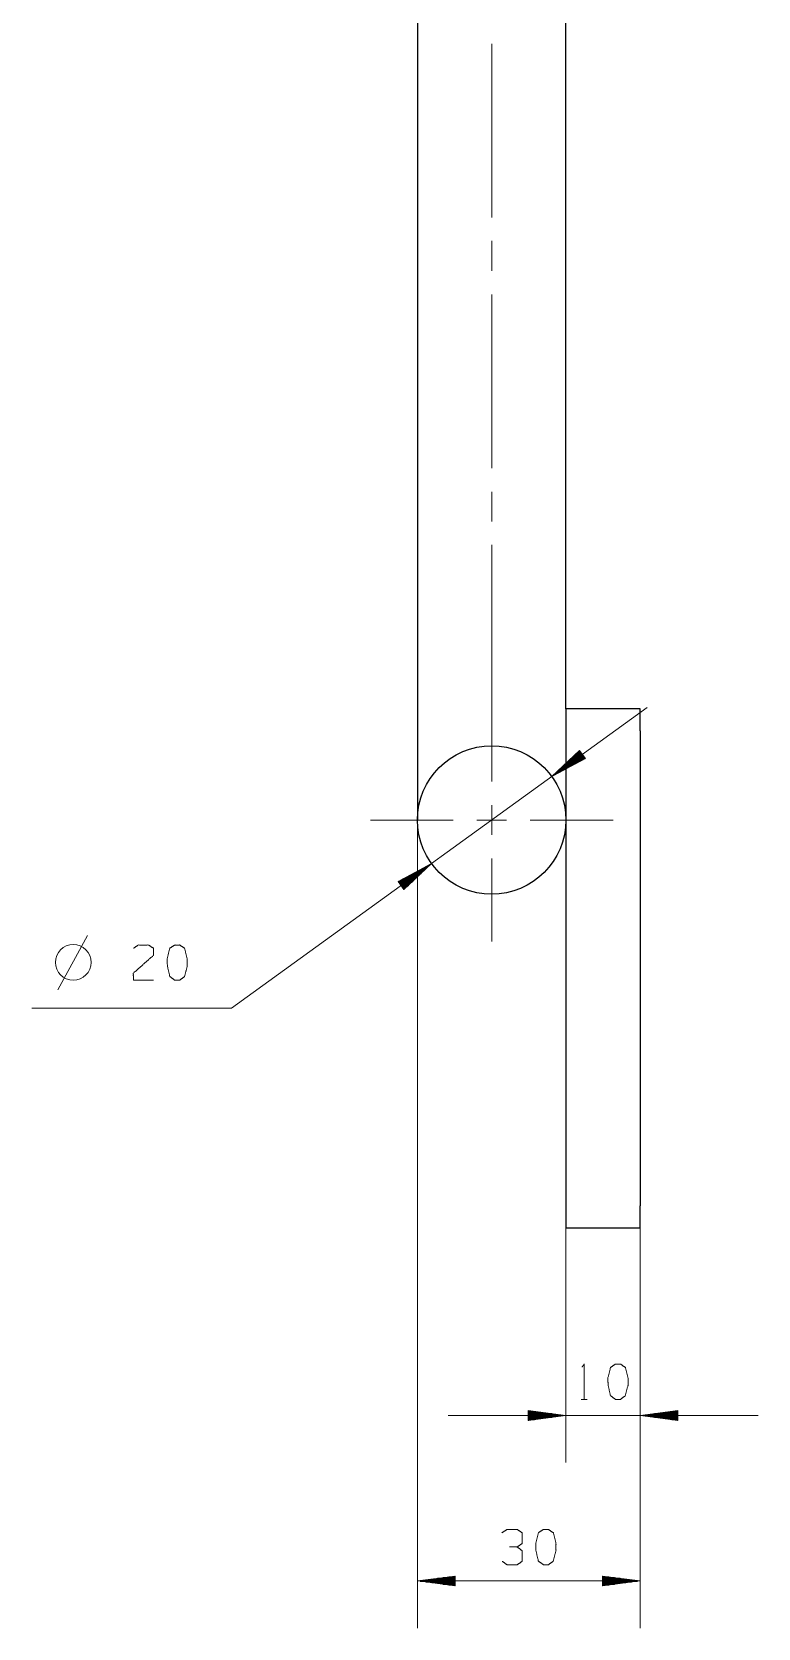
# Model space of a CAD drawing. Header units: millimetres. Extents: x 0 to 594, y 0 to 420.
# Drawn here: x 402.3 to 451.2, y 103.1 to 210.6 of the extents above; entities that cross this region are included whole.
import ezdxf

# ---------------------------------------------------------------- set-up
doc = ezdxf.new("R2010")
doc.units = ezdxf.units.MM
doc.layers.add('101', color=7, linetype='Continuous', true_color=0xffffff)

msp = doc.modelspace()

# ---------------------------------------------------------------- linework, layer by layer
at = {"layer": '101', "color": 203, "linetype": 'Continuous', "lineweight": 25}
for p, q in [((428.29, 324.82), (428.29, 167.5)), ((438.29, 167.5), (438.29, 324.82)), ((443.29, 165), (438.29, 165)), ((438.29, 163.5), (438.29, 131.5)), ((443.29, 163.5), (443.29, 131.5)), ((443.29, 130), (438.29, 130))]:
    msp.add_line(p, q, dxfattribs=at)
at = {"layer": '101', "color": 151, "linetype": 'Continuous', "lineweight": 18}
for p, q in [((433.29, 209.8), (433.29, 198.09)), ((433.29, 196.51), (433.29, 194.5)), ((433.29, 192.91), (433.29, 181.21)), ((433.29, 179.62), (433.29, 177.61)), ((433.29, 160.09), (433.29, 165.67)), ((433.29, 156.5), (433.29, 158.5)), ((430.7, 157.5), (425.12, 157.5)), ((432.29, 157.5), (434.29, 157.5)), ((435.88, 157.5), (441.47, 157.5)), ((433.29, 154.91), (433.29, 149.32))]:
    msp.add_line(p, q, dxfattribs=at)
at = {"layer": '101', "color": 22, "linetype": 'Continuous', "lineweight": 18}
for p, q in [((428.29, 167.5), (428.29, 103.06)), ((443.77, 165.08), (415.77, 144.82)), ((439.2, 162.19), (437.34, 160.43)), ((437.34, 160.43), (439.6, 161.65)), ((439.38, 161.94), (437.48, 160.56)), ((439.41, 161.9), (437.51, 160.52)), ((439.36, 161.98), (437.77, 160.83)), ((439.44, 161.86), (437.86, 160.71)), ((439.33, 162.02), (438.05, 161.1)), ((439.47, 161.82), (438.2, 160.89)), ((439.3, 162.06), (438.33, 161.37)), ((439.5, 161.77), (438.54, 161.08)), ((439.27, 162.1), (438.61, 161.63)), ((439.53, 161.73), (438.88, 161.26)), ((439.24, 162.14), (438.9, 161.9)), ((439.21, 162.19), (439.18, 162.17)), ((439.21, 162.19), (439.18, 162.17)), ((439.6, 161.65), (439.2, 162.19)), ((439.56, 161.69), (439.23, 161.45)), ((439.59, 161.65), (439.57, 161.63)), ((439.59, 161.65), (439.57, 161.63)), ((429.24, 154.57), (426.99, 153.35)), ((427.08, 153.22), (428.04, 153.92)), ((427.11, 153.18), (428.38, 154.11)), ((427.14, 153.14), (428.73, 154.29)), ((427.17, 153.1), (429.07, 154.48)), ((427.2, 153.06), (429.1, 154.43)), ((427.23, 153.02), (428.82, 154.17)), ((427.26, 152.98), (428.53, 153.9)), ((427.38, 152.81), (429.24, 154.57)), ((426.99, 153.35), (427.01, 153.37)), ((426.99, 153.35), (427.01, 153.37)), ((426.99, 153.35), (427.38, 152.81)), ((427.02, 153.31), (427.36, 153.55)), ((427.05, 153.26), (427.7, 153.74)), ((427.29, 152.93), (428.25, 153.63)), ((427.32, 152.89), (427.97, 153.36)), ((427.35, 152.85), (427.68, 153.1)), ((427.38, 152.81), (427.4, 152.83)), ((427.38, 152.81), (427.4, 152.83)), ((415.77, 144.82), (402.33, 144.82)), ((443.29, 131.5), (443.29, 103.06)), ((438.29, 130), (438.29, 114.21)), ((443.29, 130), (443.29, 114.21)), ((451.23, 117.38), (430.35, 117.38)), ((438.29, 117.38), (435.75, 117.72)), ((435.75, 117.72), (435.75, 117.05)), ((435.75, 117.71), (435.78, 117.71)), ((435.75, 117.71), (435.78, 117.71)), ((435.75, 117.66), (436.17, 117.66)), ((435.75, 117.61), (436.55, 117.61)), ((435.75, 117.56), (436.94, 117.56)), ((435.75, 117.51), (437.33, 117.51)), ((435.75, 117.46), (437.71, 117.46)), ((435.75, 117.41), (438.1, 117.41)), ((435.75, 117.05), (438.29, 117.38)), ((435.75, 117.36), (438.1, 117.36)), ((435.75, 117.31), (437.71, 117.31)), ((435.75, 117.25), (437.33, 117.25)), ((445.83, 117.72), (443.29, 117.38)), ((443.29, 117.38), (445.83, 117.05)), ((445.83, 117.41), (443.48, 117.41)), ((445.83, 117.36), (443.48, 117.36)), ((445.83, 117.46), (443.87, 117.46)), ((445.83, 117.31), (443.87, 117.31)), ((445.83, 117.51), (444.26, 117.51)), ((445.83, 117.25), (444.26, 117.25)), ((445.83, 117.56), (444.64, 117.56)), ((445.83, 117.61), (445.03, 117.61)), ((445.83, 117.66), (445.41, 117.66)), ((445.83, 117.71), (445.8, 117.71)), ((445.83, 117.71), (445.8, 117.71)), ((445.83, 117.05), (445.83, 117.72)), ((435.75, 117.2), (436.94, 117.2)), ((435.75, 117.15), (436.55, 117.15)), ((435.75, 117.1), (436.17, 117.1)), ((435.75, 117.05), (435.78, 117.05)), ((435.75, 117.05), (435.78, 117.05)), ((445.83, 117.2), (444.64, 117.2)), ((445.83, 117.15), (445.03, 117.15)), ((445.83, 117.1), (445.41, 117.1)), ((445.83, 117.05), (445.8, 117.05)), ((445.83, 117.05), (445.8, 117.05)), ((430.83, 106.57), (428.29, 106.24)), ((430.83, 106.47), (430.03, 106.47)), ((430.83, 106.52), (430.41, 106.52)), ((430.83, 106.57), (430.8, 106.57)), ((430.83, 106.57), (430.8, 106.57)), ((430.83, 105.9), (430.83, 106.57)), ((443.29, 106.24), (440.75, 106.57)), ((440.75, 106.57), (440.78, 106.57)), ((440.75, 106.57), (440.75, 105.9)), ((440.75, 106.57), (440.78, 106.57)), ((440.75, 106.52), (441.17, 106.52)), ((440.75, 106.47), (441.55, 106.47)), ((428.29, 106.24), (430.83, 105.9)), ((428.29, 106.24), (443.29, 106.24)), ((430.83, 106.26), (428.48, 106.26)), ((430.83, 106.21), (428.48, 106.21)), ((430.83, 106.32), (428.87, 106.32)), ((430.83, 106.16), (428.87, 106.16)), ((430.83, 106.37), (429.26, 106.37)), ((430.83, 106.11), (429.26, 106.11)), ((430.83, 106.42), (429.64, 106.42)), ((430.83, 106.06), (429.64, 106.06)), ((430.83, 106.01), (430.03, 106.01)), ((430.83, 105.96), (430.41, 105.96)), ((430.83, 105.91), (430.8, 105.91)), ((430.83, 105.91), (430.8, 105.91)), ((440.75, 106.42), (441.94, 106.42)), ((440.75, 106.37), (442.33, 106.37)), ((440.75, 106.32), (442.71, 106.32)), ((440.75, 106.26), (443.1, 106.26)), ((440.75, 105.9), (443.29, 106.24)), ((440.75, 106.21), (443.1, 106.21)), ((440.75, 106.16), (442.71, 106.16)), ((440.75, 106.11), (442.33, 106.11)), ((440.75, 106.06), (441.94, 106.06)), ((440.75, 106.01), (441.55, 106.01)), ((440.75, 105.96), (441.17, 105.96)), ((440.75, 105.91), (440.78, 105.91)), ((440.75, 105.91), (440.78, 105.91))]:
    msp.add_line(p, q, dxfattribs=at)
at = {"layer": '101', "color": 72, "linetype": 'Continuous', "lineweight": 18}
for p, q in [((404.08, 146.07), (406.08, 149.72)), ((439.31, 118.47), (439.73, 118.47))]:
    msp.add_line(p, q, dxfattribs=at)
at = {"layer": '101', "color": 203, "linetype": 'Continuous', "lineweight": 25}
msp.add_circle((433.29, 157.5), 5, dxfattribs=at)
at = {"layer": '101', "color": 72, "linetype": 'Continuous', "lineweight": 18}
msp.add_circle((405.11, 147.91), 1.2, dxfattribs=at)
at = {"layer": '101', "color": 151, "linetype": 'Continuous', "lineweight": 18}
msp.add_open_spline([(433.29, 176.03), (433.29, 167.5), (433.29, 164.32)], degree=1, knots=[0, 0, 0.728716, 1, 1], dxfattribs=at)
at = {"layer": '101', "color": 203, "linetype": 'Continuous', "lineweight": 25}
for points, knots in [([(428.29, 167.5), (428.29, 164.68), (428.29, 162.09), (428.29, 159.94), (428.29, 158.4), (428.29, 157.6), (428.29, 157.5)], [0, 0, 0.281733, 0.540641, 0.75575, 0.909632, 0.989822, 1, 1]), ([(438.29, 165), (438.29, 164.88), (438.29, 164.07), (438.29, 163.5)], [0, 0, 0.076123, 0.617319, 1, 1]), ([(443.29, 163.5), (443.29, 164.56), (443.29, 165)], [0, 0, 0.707105, 1, 1]), ([(438.29, 131.5), (438.29, 130.44), (438.29, 130)], [0, 0, 0.707105, 1, 1]), ([(443.29, 130), (443.29, 130.11), (443.29, 130.92), (443.29, 131.5)], [0, 0, 0.076123, 0.617319, 1, 1])]:
    msp.add_open_spline(points, degree=1, knots=knots, dxfattribs=at)
msp.add_open_spline([(438.29, 165), (438.29, 167.5)], degree=1, dxfattribs=at)
at = {"layer": '101', "color": 72, "linetype": 'Continuous', "lineweight": 18}
for points, knots in [([(409.17, 148.86), (409.49, 149.08), (410.18, 149.08), (410.51, 148.86), (410.51, 148.38), (409.15, 147.18), (409.17, 146.71), (410.51, 146.71)], [0, 0, 0.069688, 0.192979, 0.265273, 0.350228, 0.674742, 0.759754, 1, 1]), ([(412.28, 146.71), (412.61, 146.96), (412.79, 147.66), (412.79, 148.13), (412.61, 148.86), (412.28, 149.08), (411.94, 149.08), (411.61, 148.86), (411.43, 148.13), (411.45, 147.66), (411.61, 146.96), (411.94, 146.71), (412.28, 146.71)], [0, 0, 0.067524, 0.183968, 0.26058, 0.38094, 0.446136, 0.500306, 0.565502, 0.685862, 0.762526, 0.878307, 0.94583, 1, 1]), ([(439.38, 120.65), (439.52, 120.85), (439.52, 118.47)], [0, 0, 0.093486, 1, 1]), ([(441.96, 118.47), (442.29, 118.72), (442.47, 119.42), (442.47, 119.9), (442.29, 120.62), (441.96, 120.85), (441.62, 120.85), (441.29, 120.62), (441.11, 119.9), (441.13, 119.42), (441.29, 118.72), (441.62, 118.47), (441.96, 118.47)], [0, 0, 0.06753, 0.183974, 0.260586, 0.380945, 0.446147, 0.50031, 0.565507, 0.685867, 0.762532, 0.878313, 0.945837, 1, 1]), ([(435.01, 108.53), (435.34, 108.76), (435.34, 109.48), (435.01, 109.71), (434.32, 109.71), (433.98, 109.48)], [0, 0, 0.15387, 0.429845, 0.583717, 0.846128, 1, 1]), ([(437.11, 107.33), (437.44, 107.58), (437.62, 108.28), (437.62, 108.76), (437.44, 109.48), (437.11, 109.71), (436.77, 109.71), (436.43, 109.48), (436.26, 108.76), (436.27, 108.28), (436.43, 107.58), (436.77, 107.33), (437.11, 107.33)], [0, 0, 0.067524, 0.183969, 0.26058, 0.380939, 0.446136, 0.500306, 0.565503, 0.685861, 0.762526, 0.878306, 0.94583, 1, 1]), ([(434, 107.56), (434.32, 107.33), (435.01, 107.33), (435.34, 107.56), (435.34, 108.28), (435.01, 108.53), (434.49, 108.53)], [0, 0, 0.124112, 0.343691, 0.472446, 0.703376, 0.836728, 1, 1])]:
    msp.add_open_spline(points, degree=1, knots=knots, dxfattribs=at)

doc.saveas('drawing.dxf')
